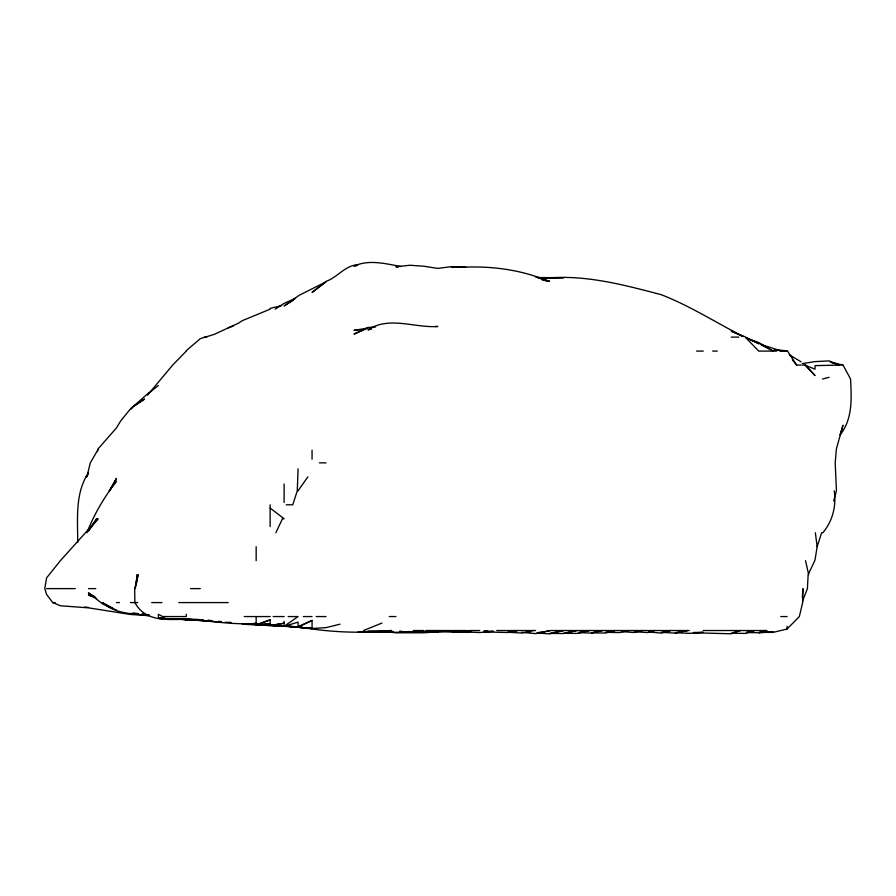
<?xml version="1.0" encoding="UTF-8"?>
<svg xmlns="http://www.w3.org/2000/svg" width="896" height="896" viewBox="0 0 896 896"><rect width="100%" height="100%" fill="white"/><g stroke="black" fill="none" stroke-linecap="round" stroke-linejoin="round"><path stroke-width="1.34" d="M77.694 542.506C77.784 519.12 74.794 493.248 88.491 472.808L87.293 475.832M802.323 597.509L802.95 588.616L802.67 602.582L799.333 616.56L787.102 629.003L773.136 632.386L759.158 632.453L773.136 631.736L759.158 632.699L766.718 630.526L703.27 630.526M136.27 584.808L137.133 574.638L135.374 588.616M815.046 559.821L817.152 546.694L821.643 532.728L822.842 532.728C832.653 521.102 836.494 505.781 834.232 490.806M136.125 584.808L138.141 574.638L134.658 588.616L134.893 602.582C148.299 627.558 180.354 616.392 203.067 620.043L158.357 618.397L202.81 620.278L167.25 618.733M97.451 451.427L98.067 448.896L116.435 427.952L120.68 420.952L130.413 408.912L148.579 393.008M833.672 500.965L836.438 490.806L835.195 462.862L836.394 448.896L842.99 425.275L840.067 434.918C852.824 418.958 851.547 398.227 850.562 379.03L843.046 365.064M802.469 601.317L807.419 588.616L808.147 574.638L814.755 560.672M87.002 532.728C94.013 514.125 104.53 496.966 116.435 481.107L109.301 490.806L116.435 478.442L109.726 490.806M275.867 532.728L282.453 518.75L284.11 518.75L270.133 508.077M98.426 448.896L90.306 462.862L86.89 476.84L85.803 476.84M147.571 395.091L172.682 365.064L186.301 351.086M88.491 531.104L96.757 518.75L88.491 530.488L98.078 518.75L60.379 560.672L46.581 577.898L44.8 588.616L46.581 594.418L52.741 602.582L60.547 605.786L88.491 607.846L130.413 614.466L148.579 615.619M298.077 490.806L307.854 476.84M186.301 350.672L200.278 338.654L214.245 334.376L238.549 323.142L242.189 320.712L270.133 309.176M148.848 393.008L158.357 385.526M326.021 281.49L312.054 292.443L326.021 281.848L299.342 295.198L284.11 305.95L293.418 300.16M265.048 624.96L275.722 625.61L270.133 625.318L270.133 619.875L256.166 624.882L270.133 623.896L256.166 624.624L270.133 625.722L284.11 623.224L270.133 625.498L284.11 626.326L298.077 616.56L288.142 616.56M275.184 309.176L284.11 303.352L295.534 298.368M326.379 281.232C337.613 277.29 345.722 264.779 358.154 264.835M280.291 625.856L298.077 627.088L312.054 620.446L312.054 628.488L326.021 627.637L339.998 624.187M312.054 620.446L298.077 626.662L298.077 622.149L284.11 626.326M381.909 623.067L363.597 630.526M242.189 624.154L256.166 625.005L270.133 619.875M228.222 327.824L233.397 325.954M732.514 632.8L740.275 630.526L731.214 633.786L693.493 632.766M766.718 630.526L759.158 632.733L746.581 632.587M654.741 630.526L647.382 632.554L634.682 631.725M822.55 379.03L829.024 377.317M371.75 329L367.942 329.93C389.29 315.661 414.478 328.194 437.797 326.469L435.008 326.57M563.55 630.526L549.573 633.427L563.55 633.539L577.058 630.526L563.55 630.526L549.573 633.842L536.872 633.002M270.133 308.347L281.568 305.682M628.51 630.526L619.438 632.587L605.461 632.318L615.014 630.526L605.461 633.035L591.494 632.856L602.336 630.526L591.494 633.08L578.917 632.643M746.502 632.285L754.432 630.526L745.192 633.438L731.214 633.181M533.467 630.526L521.629 633.035L507.662 632.218M642.634 630.526L633.405 632.475L621.981 631.59M577.058 630.526L563.55 633.315L577.517 633.405L589.322 630.526L578.827 632.363M462.459 267.254C491.534 265.854 521.394 269.674 548.374 281.232L535.606 276.718L548.744 281.232L542.17 279.686M508.872 632.005L517.384 630.526L507.662 632.52L483.907 631.915M802.346 363.597L815.046 361.614L829.024 360.886L839.373 365.064L830.312 362.107L842.99 365.064L815.046 365.624L815.046 369.208L804.989 365.064L815.046 375.581L805.616 365.064L802.278 365.064M538.149 632.542L549.573 630.84L535.606 633.606L521.629 632.33M544.499 278.275C584.203 274.221 623.325 284.693 661.349 294.728C689.931 305.838 715.915 322.571 743.187 336.482M545.765 278.141L563.55 277.715L537.006 277.536M360.315 329.638L353.965 330.366L367.942 328.059L353.965 334.118L367.942 327.499L375.558 326.962M437.797 630.538L423.83 632.016L411.253 631.982L468.541 631.232M356.507 265.854L353.965 266.101C369.006 259.246 385.358 263.693 400.826 266.504M493.685 631.198L479.718 632.542L451.774 631.333M400.075 631.882L409.853 631.59L395.886 632.374L381.909 631.467L367.942 631.411L393.086 631.949L358.154 631.859L391.742 630.526C360.528 633.696 328.944 632.307 298.077 626.763M451.774 630.829L423.83 632.789L395.886 632.811L381.909 631.299M470.826 631.579L451.774 631.422M411.253 631.893L423.83 631.109L400.075 632.106M246.378 623.941L256.166 623.426C226.923 625.464 197.837 618.206 168.515 618.677L202.81 620.122M483.907 631.534L492.296 631.254M693.493 632.486L703.27 632.307L689.293 633.349L675.326 632.666L687.579 630.526L675.326 633.136L661.349 632.307L670.555 630.526L661.349 633.114L648.648 631.904M451.774 267.254L465.741 267.254M204.333 337.12L206.808 337.12M731.214 337.12L738.808 337.12M696.595 351.086L703.27 351.086M712.69 351.086L717.248 351.086M776.642 351.086L758.71 351.086L746.155 338.117M774.357 349.698L781.693 351.086L787.102 351.086M792.31 359.778L796.645 365.064L801.08 365.064M319.368 462.862L326.021 462.862M286.25 504.784L292.757 504.784L297.293 490.806L298.077 468.81M46.581 588.616L75.298 588.616M88.491 588.616L95.76 588.616M190.568 588.616L200.301 588.616M52.741 602.582L55.238 602.582M116.435 602.582L119.437 602.582M130.413 602.582L134.646 602.582M134.893 602.582L137.816 602.582M151.726 602.582L161.952 602.582M178.808 602.582L228.222 602.582M244.238 616.56L256.166 616.56M257.062 616.56L270.133 616.56M273.179 616.56L284.11 616.56M303.352 616.56L312.054 616.56M316.221 616.56L326.021 616.56M389.211 616.56L395.886 616.56M780.774 616.56L787.102 616.56M413.336 630.526L423.83 630.526M425.712 630.526L451.774 630.526M452.738 630.526L465.741 630.526M468.866 630.526L479.718 630.526M496.709 630.526L535.606 630.526M550.178 630.526L562.722 630.526M577.517 630.526L689.293 630.526M231.011 622.44L225.422 622.261M451.774 631.534L471.33 631.322L451.774 631.96L437.797 631.389M483.907 631.232L488.096 631.322M200.278 620.077L169.792 618.71M211.702 621.006L158.357 618.139L164.707 618.554M270.133 625.318L275.722 625.52L265.944 624.938M527.218 632.117L530.018 632.218M312.054 628.286L266.325 624.949M218.434 621.387L221.234 621.51M402.864 631.747L400.075 631.613L402.864 631.77M279.91 625.834L293.888 626.55M398.35 266.93L395.886 266.795L409.853 265.25L423.83 266.224L437.797 268.408L451.774 266.605L463.781 267.254M221.234 622.037L187.566 619.584L200.278 620.514M302.266 627.514L298.077 627.29L312.054 628.544L284.11 625.811M305.066 627.659L312.054 628.029M144.39 614.992L148.579 615.227M187.701 619.595L202.81 620.133M267.344 624.96L276.483 625.587M208.656 620.446L211.456 620.614M186.301 619.506L173.723 618.722L200.278 620.245L186.301 619.427M281.31 625.89L298.077 627.088M279.91 625.89L284.11 626.136M138.029 613.614L132.955 613.278L138.029 613.738M399.694 631.21L402.237 631.434M146.922 614.712L141.848 614.13L149.475 615.518M149.464 615.182C133.101 613.962 115.55 614.118 102.469 602.582L112.952 608.261M774.402 349.597L787.102 350.896M84.683 607.04L88.491 607.443M544.499 280.414L549.573 281.232L541.957 279.552M781.693 351.086L760.424 344.299M746.458 338.005L759.158 342.72L773.136 351.086L761.488 345.083M746.458 338.106L759.158 343.818L746.346 337.669M116.435 610.142L102.469 603.814L88.491 592.861L94.315 596.714M743.187 336.571L731.214 331.139L745.763 337.12M94.853 596.669L88.491 593.734L96.645 598.618M789.432 354.85L801.08 361.827M787.506 351.086L796.645 365.064M805.538 560.672L808.674 574.638M815.36 532.728L817.152 546.694M787.102 626.248L787.102 629.003M312.054 450.128L312.054 459.245M284.11 483.963L284.11 502.477M284.11 621.342L284.11 624.4M270.133 504.784L270.133 526.602M256.166 546.694L256.166 560.672M256.166 617.355L256.166 625.005M186.301 614.208L186.301 616.56L162.77 616.56L158.357 614.309L158.357 616.56M132.552 406.974L131.13 408.99L132.597 406.974L144.39 399.202L132.597 406.974M437.797 631.837L430.819 631.826L437.797 631.882M488.096 631.389L483.907 631.344L488.096 631.411M148.579 615.44L144.39 615.328L148.579 615.462M137.402 613.771L130.413 613.536L137.402 613.827M261.755 624.646L256.166 624.288L261.755 624.669M211.702 620.738L207.894 620.48L211.702 620.726M164.707 618.296L159.622 617.792L164.707 618.307M94.853 597.363L88.491 595.011L94.853 597.363"/></g></svg>
